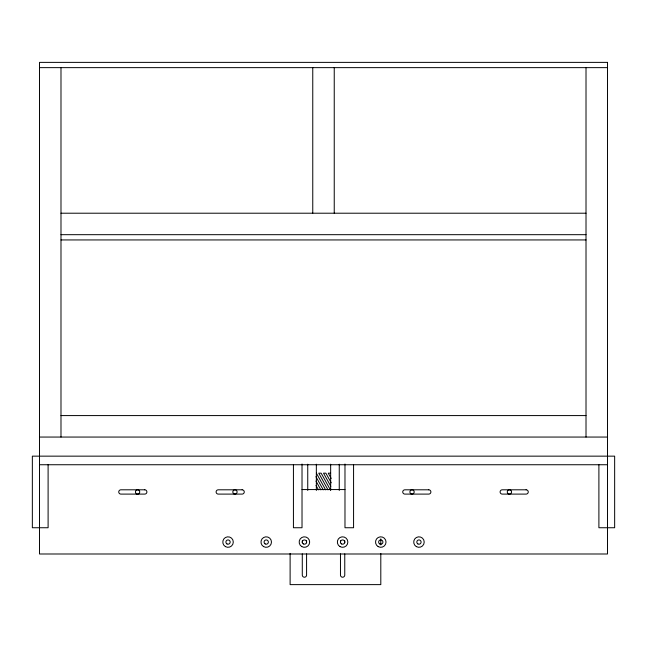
<?xml version="1.0" encoding="UTF-8"?>
<svg xmlns="http://www.w3.org/2000/svg" width="647" height="647" viewBox="0 0 647 647"><rect width="100%" height="100%" fill="white"/><g stroke="black" fill="none" stroke-linecap="round" stroke-linejoin="round"><path stroke-width="0.97" d="M39.507 67.636L607.493 67.636M60.988 213.211L586.012 213.211M60.988 234.683L586.012 234.683M60.988 239.94L586.012 239.94M60.988 415.584L586.012 415.584M39.507 437.057L607.493 437.057M39.507 464.74L607.493 464.74M330.633 473.167L328.247 473.167L331.175 478.44M302.02 489.561L344.98 489.561M328.005 489.828L318.753 473.167L321.138 473.167L330.391 489.852M316.367 473.167L325.619 489.828M315.93 476.677L323.233 489.828M315.979 481.061L320.847 489.828M316.027 485.444L318.461 489.828M331.224 482.832L325.862 473.167L323.524 473.167L330.827 486.342M598.896 464.74L598.896 527.742L614.65 527.742L614.65 456.151L32.35 456.151L32.35 527.742L48.104 527.742L48.104 464.74M586.012 67.636L586.012 437.057M380.8 538.854L380.8 544.911M380.8 553.428L380.8 584.621L290.115 584.621L290.115 553.395M353.569 464.74L353.569 527.742L344.98 527.742L344.98 464.012M344.762 540.795L344.762 542.809M344.762 553.897L344.762 575.07A2.151 2.151 0 0 1 342.619 577.221A2.151 2.151 0 0 1 340.468 575.07L340.468 553.897M340.468 540.795L340.468 542.809M339.254 464.214L339.254 490.434M334.24 67.636L334.24 213.211M330.657 464.214L330.657 490.434M316.343 464.214L316.343 490.434M312.76 67.636L312.76 213.211M307.746 464.214L307.746 490.434M306.581 540.795L306.581 542.809M306.581 553.897L306.581 575.07A2.151 2.151 0 0 1 304.43 577.221A2.151 2.151 0 0 1 302.286 575.07L302.286 553.897M302.286 540.795L302.286 542.809M302.02 464.012L302.02 527.742L293.431 527.742L293.431 464.74M60.988 67.636L60.988 437.057M607.493 62.379L39.507 62.379L39.507 553.994L607.493 553.994L607.493 62.379M144.75 489.803L120.892 489.803A2.151 2.151 0 0 0 118.741 491.946A2.151 2.151 0 0 0 120.892 494.098L144.75 494.098A2.151 2.151 0 0 0 146.901 491.946A2.151 2.151 0 0 0 144.75 489.803M242.124 489.803L218.257 489.803A2.151 2.151 0 0 0 216.106 491.946A2.151 2.151 0 0 0 218.257 494.098L242.124 494.098A2.151 2.151 0 0 0 244.267 491.946A2.151 2.151 0 0 0 242.124 489.803M428.743 489.803L404.876 489.803A2.151 2.151 0 0 0 402.733 491.946A2.151 2.151 0 0 0 404.876 494.098L428.743 494.098A2.151 2.151 0 0 0 430.894 491.946A2.151 2.151 0 0 0 428.743 489.803M526.108 489.803L502.25 489.803A2.151 2.151 0 0 0 500.099 491.946A2.151 2.151 0 0 0 502.25 494.098L526.108 494.098A2.151 2.151 0 0 0 528.259 491.946A2.151 2.151 0 0 0 526.108 489.803M303.362 543.925A2.151 2.151 0 0 0 306.581 542.065A2.151 2.151 0 0 0 303.362 540.205A2.151 2.151 0 0 0 303.362 543.925M341.543 543.925A2.151 2.151 0 0 0 344.762 542.065A2.151 2.151 0 0 0 341.543 540.205A2.151 2.151 0 0 0 341.543 543.925M508.332 493.807A2.151 2.151 0 0 0 511.551 491.946A2.151 2.151 0 0 0 508.332 490.086A2.151 2.151 0 0 0 508.332 493.807M410.966 493.807A2.151 2.151 0 0 0 414.185 491.946A2.151 2.151 0 0 0 410.966 490.086A2.151 2.151 0 0 0 410.966 493.807M233.89 493.807A2.151 2.151 0 0 0 237.109 491.946A2.151 2.151 0 0 0 233.89 490.086A2.151 2.151 0 0 0 233.89 493.807M136.517 493.807A2.151 2.151 0 0 0 139.744 491.946A2.151 2.151 0 0 0 136.517 490.086A2.151 2.151 0 0 0 136.517 493.807M339.966 546.61A5.249 5.249 0 0 0 347.843 542.065A5.249 5.249 0 0 0 339.966 537.52A5.249 5.249 0 0 0 339.966 546.61M301.785 546.61A5.249 5.249 0 0 0 309.662 542.065A5.249 5.249 0 0 0 301.785 537.52A5.249 5.249 0 0 0 301.785 546.61M416.336 546.61A5.249 5.249 0 0 0 424.206 542.065A5.249 5.249 0 0 0 416.336 537.52A5.249 5.249 0 0 0 416.336 546.61M378.147 546.61A5.249 5.249 0 0 0 386.024 542.065A5.249 5.249 0 0 0 378.147 537.52A5.249 5.249 0 0 0 378.147 546.61M263.596 546.61A5.249 5.249 0 0 0 271.473 542.065A5.249 5.249 0 0 0 263.596 537.52A5.249 5.249 0 0 0 263.596 546.61M225.415 546.61A5.249 5.249 0 0 0 233.292 542.065A5.249 5.249 0 0 0 225.415 537.52A5.249 5.249 0 0 0 225.415 546.61M417.881 543.925A2.151 2.151 0 0 0 421.108 542.065A2.151 2.151 0 0 0 417.881 540.205A2.151 2.151 0 0 0 417.881 543.925M379.7 543.925A2.151 2.151 0 0 0 382.927 542.065A2.151 2.151 0 0 0 379.7 540.205A2.151 2.151 0 0 0 379.7 543.925M265.149 543.925A2.151 2.151 0 0 0 268.376 542.065A2.151 2.151 0 0 0 265.149 540.205A2.151 2.151 0 0 0 265.149 543.925M226.968 543.925A2.151 2.151 0 0 0 230.186 542.065A2.151 2.151 0 0 0 226.968 540.205A2.151 2.151 0 0 0 226.968 543.925"/></g></svg>
